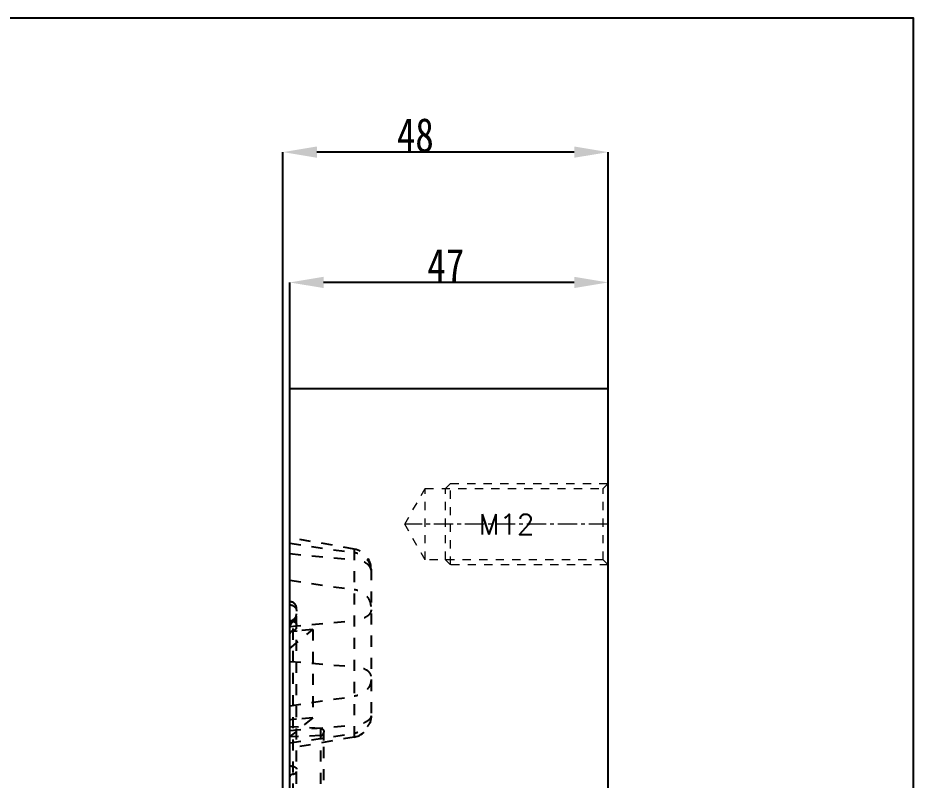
# Model space of a CAD drawing. Header units: millimetres. Extents: x 629 to 2024, y -4394 to 1386.
# Drawn here: x 1324.1 to 1456.3, y -1318.6 to -1206.2 of the extents above; entities that cross this region are included whole.
import ezdxf
from ezdxf.enums import TextEntityAlignment as Align

# ---------------------------------------------------------------- set-up
doc = ezdxf.new("R2010")
doc.units = ezdxf.units.MM
doc.header["$LTSCALE"] = 16.335
doc.header["$PDMODE"] = 3
doc.header["$PDSIZE"] = 0.3125
doc.linetypes.add('CENTER', pattern=[0.6, 0.375, -0.075, 0.075, -0.075])
doc.linetypes.add('HIDDEN', pattern=[0.2, 0.1, -0.1])
doc.layers.get('0').update_dxf_attribs({"linetype": 'CONTINUOUS'})
doc.layers.get('Defpoints').update_dxf_attribs({"linetype": 'CONTINUOUS'})
doc.layers.add('DEFAULT_2', color=8, linetype='HIDDEN')
doc.layers.add('screw', color=33, linetype='CONTINUOUS', lineweight=13)
doc.styles.get("Standard").update_dxf_attribs({"font": 'txt', "width": 0.8})
doc.styles.add('TXT', font='txt.shx', dxfattribs={"bigfont": 'gbcbig.shx'})
doc.dimstyles.new('副本 ISO-25-1', dxfattribs={"dimtxt": 5, "dimasz": 5, "dimexe": 0, "dimexo": 0, "dimgap": 0, "dimtad": 1, "dimtxsty": 'Standard', "dimcen": 0, "dimclrd": 4, "dimclre": 4, "dimclrt": 6, "dimazin": 0, "dimtfac": 1, "dimtofl": 0, "dimtmove": 0, "dimatfit": 3, "dimfxl": 0, "dimarcsym": 0})

# ---------------------------------------------------------------- blocks, each defined once
blk = doc.blocks.new('*D261')
at = {"color": 4, "linetype": 'Continuous', "lineweight": -2}
for p, q in [((1363.26, -1339.42), (1363.26, -1226.03)), ((1406.26, -1226.03), (1368.26, -1226.03)), ((1411.26, -1260.91), (1411.26, -1226.03))]:
    blk.add_line(p, q, dxfattribs=at)
at = {"color": 4}
for points in [[(1368.26, -1225.2), (1368.26, -1226.86), (1363.26, -1226.03)], [(1406.26, -1225.2), (1406.26, -1226.86), (1411.26, -1226.03)]]:
    blk.add_solid(points, dxfattribs=at)
at = {"layer": 'Defpoints', "color": 0}
for p in [(1363.26, -1226.03), (1411.26, -1260.91), (1363.26, -1339.42)]:
    blk.add_point(p, dxfattribs=at)
at = {"color": 6, "insert": (1382.8, -1223.53), "char_height": 5, "attachment_point": 5}
blk.add_mtext('48', dxfattribs=at)
blk = doc.blocks.new('*D262')
at = {"color": 4, "linetype": 'Continuous', "lineweight": -2}
for p, q in [((1364.26, -1260.91), (1364.26, -1245.25)), ((1406.26, -1245.25), (1369.26, -1245.25)), ((1411.26, -1262.98), (1411.26, -1245.25))]:
    blk.add_line(p, q, dxfattribs=at)
at = {"color": 4}
for points in [[(1369.26, -1244.42), (1369.26, -1246.08), (1364.26, -1245.25)], [(1406.26, -1244.42), (1406.26, -1246.08), (1411.26, -1245.25)]]:
    blk.add_solid(points, dxfattribs=at)
at = {"layer": 'Defpoints', "color": 0}
for p in [(1364.26, -1245.25), (1364.26, -1260.91), (1411.26, -1262.98)]:
    blk.add_point(p, dxfattribs=at)
at = {"color": 6, "insert": (1387.3, -1242.75), "char_height": 5, "attachment_point": 5}
blk.add_mtext('47', dxfattribs=at)

msp = doc.modelspace()

# ---------------------------------------------------------------- linework, layer by layer
at = {"color": 7, "linetype": 'Continuous'}
for p, q in [((1364.263, -1580.914), (1364.263, -1260.914)), ((1364.263, -1260.914), (1411.258, -1260.914)), ((1411.258, -1580.914), (1411.258, -1260.914))]:
    msp.add_line(p, q, dxfattribs=at)
msp.add_lwpolyline([(1065.616, -1206.235), (1456.273, -1206.235), (1456.273, -1636.122), (1065.616, -1636.122)], close=True)
at = {"layer": 'DEFAULT_2', "color": 8, "linetype": 'HIDDEN'}
for p, q in [((1373.784, -1284.581), (1364.263, -1282.902)), ((1364.263, -1283.713), (1373.784, -1285.12)), ((1364.263, -1285.251), (1373.784, -1286.141)), ((1373.784, -1284.581), (1373.784, -1312.301)), ((1376.263, -1287.544), (1376.263, -1309.335)), ((1364.263, -1289.174), (1373.784, -1290.58)), ((1365.268, -1518.474), (1365.268, -1293.354)), ((1364.263, -1296.011), (1373.784, -1295.122)), ((1364.765, -1516.831), (1364.765, -1294.996)), ((1367.663, -1296.45), (1364.263, -1296.777)), ((1364.263, -1299.234), (1367.663, -1296.45)), ((1364.336, -1296.77), (1364.263, -1296.777)), ((1365.361, -1296.671), (1364.336, -1296.77)), ((1367.663, -1296.45), (1365.361, -1296.671)), ((1367.663, -1296.45), (1367.663, -1309.449)), ((1364.263, -1301.14), (1373.784, -1301.932)), ((1364.263, -1307.688), (1373.784, -1306.281)), ((1367.663, -1309.449), (1364.263, -1309.777)), ((1367.663, -1309.449), (1364.263, -1312.243)), ((1367.663, -1309.449), (1365.268, -1309.68)), ((1365.268, -1309.68), (1364.263, -1309.777)), ((1364.263, -1311.324), (1373.784, -1310.537)), ((1368.812, -1311.022), (1364.263, -1310.783)), ((1364.263, -1313.169), (1373.784, -1311.762)), ((1368.803, -1312.094), (1364.263, -1312.253)), ((1368.812, -1311.022), (1368.812, -1511.952)), ((1369.287, -1511.416), (1369.287, -1311.558)), ((1369.287, -1312.018), (1369.287, -1311.759)), ((1369.287, -1312.145), (1369.287, -1312.018)), ((1373.784, -1312.301), (1364.263, -1313.98)), ((1369.287, -1312.358), (1369.287, -1312.145)), ((1369.287, -1312.811), (1369.287, -1312.358))]:
    msp.add_line(p, q, dxfattribs=at)
for centre, radius, start, end in [((1373.263, -1287.535), 3, 0, 80), ((1374.191, -1287.595), 2.072, 0.00098, 1.58042), ((1364.263, -1293.354), 1.005, 0, 90), ((1364.263, -1294.125), 1.005, 300, 360), ((1365.268, -1295.866), 1.005, 120, 180), ((1365.154, -1296.121), 0.891, 158.9528, 179.97931), ((1365.237, -1296.171), 0.991, 118.59166, 138.24071), ((1364.258, -1296.899), 1.745, 76.77921, 80.55381), ((1373.263, -1309.347), 3, 280, 0), ((1374.191, -1309.287), 2.072, 358.41814, 359.99902), ((1368.785, -1311.592), 0.503, 272.0102, 337.93408)]:
    msp.add_arc(centre, radius, start, end, dxfattribs=at)
for points, knots in [([(1376.263, -1287.595), (1376.263, -1287.302), (1376.133, -1286.697), (1375.586, -1285.925), (1374.771, -1285.364), (1374.121, -1285.17), (1373.784, -1285.12)], [0, 0, 0, 0, 0.2314367, 0.4733056, 0.7303375, 1, 1, 1, 1]), ([(1376.263, -1287.708), (1376.263, -1287.517), (1376.1, -1287.089), (1375.532, -1286.622), (1374.733, -1286.286), (1374.115, -1286.172), (1373.784, -1286.141)], [0, 0, 0, 0, 0.1819287, 0.4063721, 0.6835804, 1, 1, 1, 1]), ([(1376.263, -1293.056), (1376.263, -1292.763), (1376.133, -1292.157), (1375.586, -1291.386), (1374.771, -1290.824), (1374.121, -1290.63), (1373.784, -1290.58)], [0, 0, 0, 0, 0.2314367, 0.4733056, 0.7303375, 1, 1, 1, 1]), ([(1364.263, -1292.802), (1364.393, -1292.802), (1364.655, -1292.85), (1364.989, -1293.059), (1365.215, -1293.374), (1365.268, -1293.626), (1365.268, -1293.75)], [0, 0, 0, 0, 0.2566567, 0.5094657, 0.756731, 1, 1, 1, 1]), ([(1364.648, -1292.874), (1364.767, -1292.92), (1364.989, -1293.059), (1365.141, -1293.272), (1365.191, -1293.387)], [0, 0, 0, 0, 0.5055429, 1, 1, 1, 1]), ([(1376.263, -1293.557), (1376.263, -1293.748), (1376.1, -1294.175), (1375.532, -1294.642), (1374.733, -1294.978), (1374.115, -1295.091), (1373.784, -1295.122)], [0, 0, 0, 0, 0.1818064, 0.4062148, 0.6834742, 1, 1, 1, 1]), ([(1364.765, -1295.3), (1364.913, -1295.219), (1365.171, -1294.982), (1365.268, -1294.643), (1365.268, -1294.478)], [0, 0, 0, 0, 0.5064349, 1, 1, 1, 1]), ([(1364.263, -1295.153), (1364.388, -1295.153), (1364.635, -1295.185), (1365.018, -1295.298), (1365.268, -1295.546), (1365.268, -1295.71)], [0, 0, 0, 0, 0.3055708, 0.5990147, 1, 1, 1, 1]), ([(1364.765, -1295.3), (1364.617, -1295.38), (1364.359, -1295.617), (1364.263, -1295.957), (1364.263, -1296.121)], [0, 0, 0, 0, 0.5064349, 1, 1, 1, 1]), ([(1364.765, -1296.619), (1364.836, -1296.596), (1364.967, -1296.541), (1365.17, -1296.406), (1365.268, -1296.24), (1365.268, -1296.137)], [0, 0, 0, 0, 0.3039812, 0.5777559, 1, 1, 1, 1]), ([(1365.19, -1295.5), (1365.178, -1295.483), (1365.12, -1295.413), (1365.045, -1295.357), (1364.984, -1295.322)], [0, 0, 0, 0, 0.2279466, 1, 1, 1, 1]), ([(1365.032, -1296.494), (1365.101, -1296.45), (1365.215, -1296.35), (1365.268, -1296.202), (1365.268, -1296.137)], [0, 0, 0, 0, 0.5537465, 1, 1, 1, 1]), ([(1365.268, -1295.71), (1365.268, -1295.692), (1365.26, -1295.617), (1365.225, -1295.547), (1365.19, -1295.5)], [0, 0, 0, 0, 0.2273275, 1, 1, 1, 1]), ([(1364.765, -1296.619), (1364.695, -1296.641), (1364.564, -1296.697), (1364.361, -1296.831), (1364.263, -1296.998), (1364.263, -1297.101)], [0, 0, 0, 0, 0.3040163, 0.5778033, 1, 1, 1, 1]), ([(1364.324, -1296.91), (1364.314, -1296.925), (1364.281, -1296.984), (1364.263, -1297.052), (1364.263, -1297.101)], [0, 0, 0, 0, 0.2694782, 1, 1, 1, 1]), ([(1364.498, -1296.743), (1364.48, -1296.755), (1364.414, -1296.802), (1364.356, -1296.861), (1364.324, -1296.91)], [0, 0, 0, 0, 0.2714877, 1, 1, 1, 1]), ([(1364.765, -1296.619), (1364.741, -1296.627), (1364.648, -1296.659), (1364.559, -1296.703), (1364.498, -1296.743)], [0, 0, 0, 0, 0.2589409, 1, 1, 1, 1]), ([(1364.765, -1296.619), (1364.79, -1296.611), (1364.882, -1296.578), (1364.971, -1296.534), (1365.032, -1296.494)], [0, 0, 0, 0, 0.2589257, 1, 1, 1, 1]), ([(1376.263, -1303.326), (1376.263, -1303.154), (1376.142, -1302.876), (1375.855, -1302.6), (1375.426, -1302.317), (1374.726, -1302.06), (1374.114, -1301.959), (1373.784, -1301.932)], [0, 0, 0, 0, 0.1697364, 0.2730514, 0.3917839, 0.6737238, 1, 1, 1, 1]), ([(1376.263, -1303.806), (1376.263, -1304.099), (1376.133, -1304.704), (1375.586, -1305.476), (1374.771, -1306.037), (1374.121, -1306.232), (1373.784, -1306.281)], [0, 0, 0, 0, 0.2314367, 0.4733056, 0.7303375, 1, 1, 1, 1]), ([(1376.263, -1309.152), (1376.263, -1309.323), (1376.141, -1309.599), (1375.855, -1309.873), (1375.426, -1310.154), (1374.726, -1310.41), (1374.114, -1310.51), (1373.784, -1310.537)], [0, 0, 0, 0, 0.1691033, 0.2722754, 0.3909883, 0.6731954, 1, 1, 1, 1]), ([(1376.263, -1309.287), (1376.263, -1309.58), (1376.133, -1310.185), (1375.586, -1310.957), (1374.771, -1311.518), (1374.121, -1311.712), (1373.784, -1311.762)], [0, 0, 0, 0, 0.2314367, 0.4733056, 0.7303375, 1, 1, 1, 1]), ([(1376.263, -1309.152), (1376.263, -1309.193), (1376.247, -1309.366), (1376.163, -1309.528), (1376.082, -1309.633)], [0, 0, 0, 0, 0.2362234, 1, 1, 1, 1]), ([(1376.082, -1309.633), (1376.051, -1309.673), (1375.901, -1309.841), (1375.713, -1309.971), (1375.561, -1310.056)], [0, 0, 0, 0, 0.2247002, 1, 1, 1, 1]), ([(1368.812, -1311.022), (1368.895, -1311.026), (1369.063, -1311.079), (1369.184, -1311.206), (1369.225, -1311.28)], [0, 0, 0, 0, 0.5000214, 1, 1, 1, 1]), ([(1369.283, -1311.641), (1369.283, -1311.633), (1369.284, -1311.605), (1369.285, -1311.577), (1369.287, -1311.558)], [0, 0, 0, 0, 0.294374, 1, 1, 1, 1]), ([(1364.263, -1316.554), (1364.388, -1316.554), (1364.634, -1316.58), (1364.995, -1316.667), (1365.268, -1316.869), (1365.268, -1317.016)], [0, 0, 0, 0, 0.3203645, 0.6231006, 1, 1, 1, 1]), ([(1364.641, -1316.589), (1364.73, -1316.606), (1364.892, -1316.648), (1365.128, -1316.759), (1365.268, -1316.915), (1365.268, -1317.016)], [0, 0, 0, 0, 0.3379968, 0.6215412, 1, 1, 1, 1]), ([(1364.765, -1317.771), (1364.835, -1317.752), (1365.035, -1317.688), (1365.268, -1317.518), (1365.268, -1317.37)], [0, 0, 0, 0, 0.3290575, 1, 1, 1, 1]), ([(1364.765, -1317.77), (1364.695, -1317.789), (1364.496, -1317.853), (1364.263, -1318.023), (1364.263, -1318.171)], [0, 0, 0, 0, 0.329108, 1, 1, 1, 1]), ([(1364.765, -1317.77), (1364.695, -1317.789), (1364.496, -1317.853), (1364.263, -1318.023), (1364.263, -1318.171)], [0, 0, 0, 0, 0.3291243, 1, 1, 1, 1])]:
    msp.add_open_spline(points, degree=3, knots=knots, dxfattribs=at)
for points in [[(1364.263, -1292.802), (1364.393, -1292.802), (1364.526, -1292.826), (1364.648, -1292.874)], [(1365.191, -1293.387), (1365.241, -1293.5), (1365.268, -1293.626), (1365.268, -1293.75)], [(1364.544, -1295.177), (1364.451, -1295.162), (1364.357, -1295.153), (1364.263, -1295.153)], [(1364.498, -1295.511), (1364.424, -1295.594), (1364.364, -1295.692), (1364.324, -1295.796)], [(1364.765, -1295.3), (1364.865, -1295.245), (1364.957, -1295.173), (1365.033, -1295.088)], [(1369.225, -1311.28), (1369.271, -1311.363), (1369.293, -1311.463), (1369.287, -1311.558)], [(1369.251, -1311.781), (1369.275, -1311.721), (1369.288, -1311.656), (1369.288, -1311.592)], [(1369.287, -1311.74), (1369.285, -1311.707), (1369.284, -1311.674), (1369.283, -1311.641)]]:
    msp.add_open_spline(points, degree=3, dxfattribs=at)
at = {"layer": 'screw', "color": 92, "linetype": 'HIDDEN', "ltscale": 0.746373}
for p, q in [((1387.258, -1275.664), (1388.008, -1274.914)), ((1388.008, -1274.914), (1411.258, -1274.914)), ((1388.008, -1286.914), (1388.008, -1274.914)), ((1387.258, -1286.164), (1387.258, -1275.664)), ((1388.008, -1286.914), (1387.258, -1286.164)), ((1411.258, -1286.914), (1388.008, -1286.914))]:
    msp.add_line(p, q, dxfattribs=at)
at = {"layer": 'screw', "linetype": 'HIDDEN', "ltscale": 0.746373}
for p, q in [((1410.508, -1275.664), (1411.258, -1274.914)), ((1381.227, -1280.914), (1384.258, -1275.664)), ((1384.258, -1275.664), (1410.508, -1275.664)), ((1384.258, -1286.164), (1384.258, -1275.664)), ((1410.508, -1286.164), (1410.508, -1275.664)), ((1384.258, -1286.164), (1381.227, -1280.914)), ((1410.508, -1286.164), (1384.258, -1286.164)), ((1411.258, -1286.914), (1410.508, -1286.164))]:
    msp.add_line(p, q, dxfattribs=at)
at = {"layer": 'screw', "color": 1, "linetype": 'CENTER', "ltscale": 0.466483}
msp.add_line((1411.258, -1280.914), (1381.227, -1280.914), dxfattribs=at)

# ---------------------------------------------------------------- texts
at = {"layer": 'screw', "color": 222, "linetype": 'HIDDEN', "ltscale": 0.746373, "style": 'TXT'}
msp.add_text('M12', height=3, dxfattribs=at).set_placement((1396.243, -1280.914), align=Align.MIDDLE)

# ---------------------------------------------------------------- dimensions: what is measured, and where the dimension line sits
for base, p1, p2, picture, middle in [((1363.258, -1226.032), (1411.258, -1260.914), (1363.258, -1339.417), '*D261', (1382.798, -1226.032)), ((1364.2629, -1245.2509), (1411.2582, -1262.9833), (1364.2629, -1260.9135), '*D262', (1387.2986, -1245.2509))]:
    dim = msp.add_linear_dim(base=base, p1=p1, p2=p2, dimstyle='副本 ISO-25-1', override={"dimfxl": 1.25, "dimarcsym": 1})
    dim.commit()
    dim.dimension.update_dxf_attribs({"geometry": picture, "text_midpoint": middle, "dimtype": 160})

doc.saveas('drawing.dxf')
